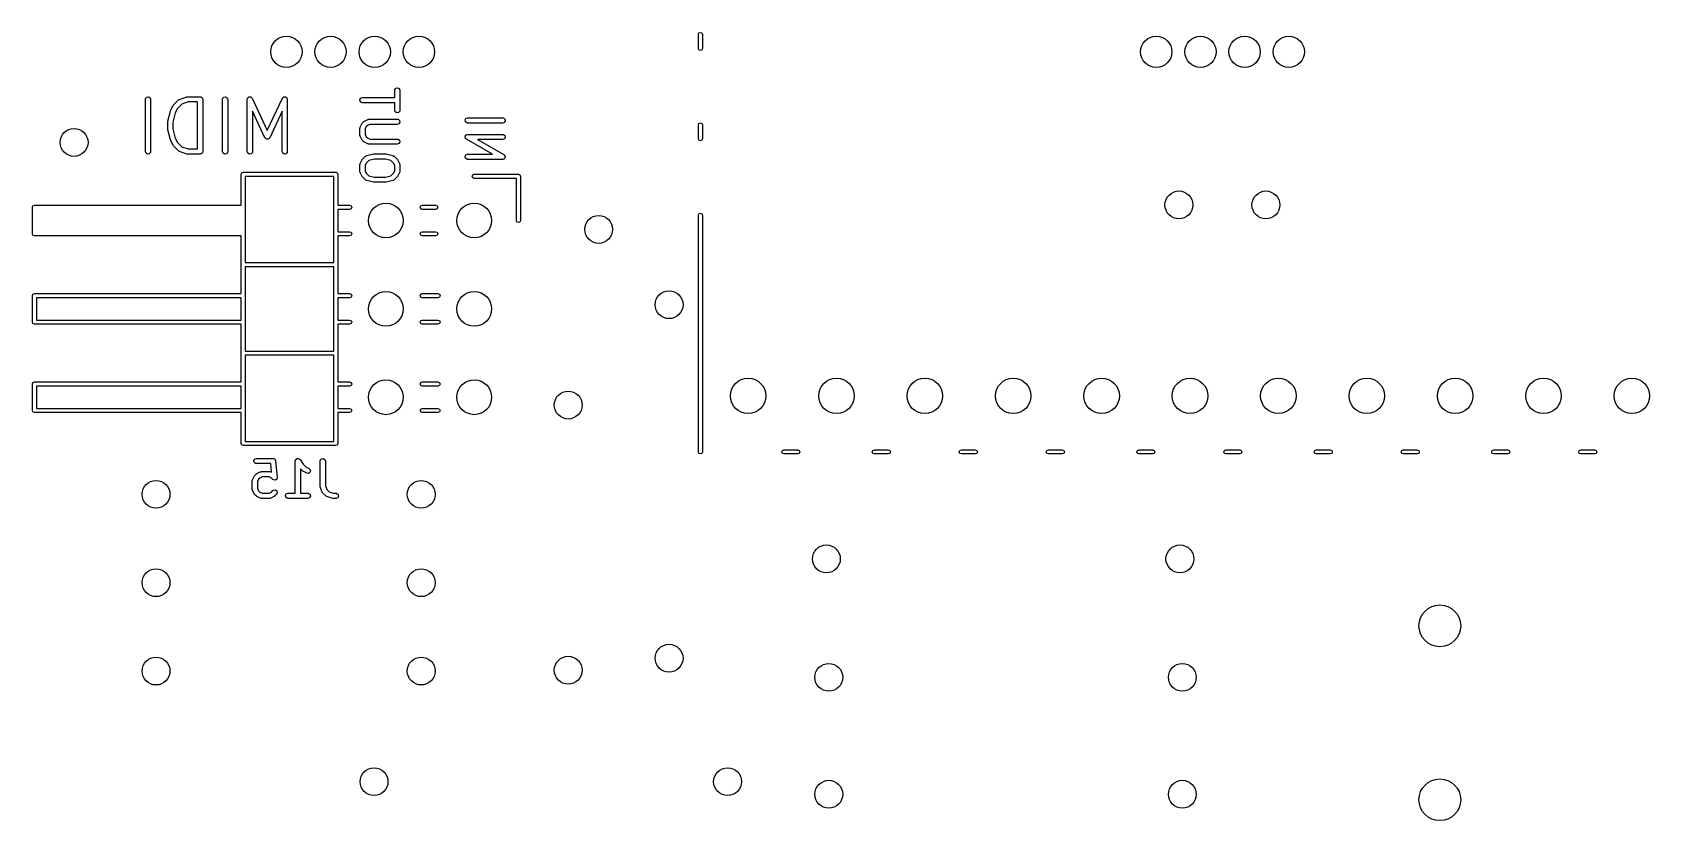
# Model space of a CAD drawing. Extents: x 0.83 to 7.45, y -4.93 to -0.82.
# Drawn here: x 2.295 to 4.125, y -2.76 to -1.868 of the extents above; entities that cross this region are included whole.
import ezdxf

# ---------------------------------------------------------------- set-up
doc = ezdxf.new("R2010")
doc.units = 0
doc.header["$MEASUREMENT"] = 0
doc.layers.add('BLACK', color=7, linetype='CONTINUOUS')

msp = doc.modelspace()

# ---------------------------------------------------------------- linework, layer by layer
at = {"layer": 'BLACK', "linetype": 'CONTINUOUS'}
for p, q in [((3.04882, -1.87008), (3.04951, -1.86841)), ((3.04882, -1.88583), (3.04882, -1.87008)), ((3.04951, -1.86841), (3.05118, -1.86772)), ((3.05118, -1.86772), (3.05285, -1.86841)), ((3.05285, -1.86841), (3.05354, -1.87008)), ((3.05354, -1.87008), (3.05354, -1.88583)), ((3.04951, -1.8875), (3.04882, -1.88583)), ((3.05118, -1.88819), (3.04951, -1.8875)), ((3.05285, -1.8875), (3.05118, -1.88819)), ((3.05354, -1.88583), (3.05285, -1.8875)), ((2.70524, -1.93326), (2.70541, -1.93225)), ((2.70524, -1.94156), (2.70524, -1.93326)), ((2.70541, -1.93225), (2.70671, -1.93071)), ((2.70671, -1.93071), (2.7087, -1.93036)), ((2.7087, -1.93036), (2.71045, -1.93137)), ((2.71045, -1.93137), (2.71114, -1.93326)), ((2.71114, -1.93326), (2.71114, -1.95576)), ((2.4232, -1.94356), (2.42338, -1.94255)), ((2.4232, -2.00262), (2.4232, -1.94356)), ((2.42338, -1.94255), (2.42468, -1.941)), ((2.42468, -1.941), (2.42667, -1.94065)), ((2.42667, -1.94065), (2.42841, -1.94166)), ((2.42841, -1.94166), (2.42911, -1.94356)), ((2.42911, -1.94356), (2.42911, -2.00262)), ((2.4486, -1.96815), (2.45141, -1.9569)), ((2.45141, -1.9569), (2.45162, -1.95644)), ((2.45162, -1.95644), (2.45163, -1.9563)), ((2.45163, -1.9563), (2.45445, -1.95068)), ((2.45445, -1.95068), (2.45497, -1.94997)), ((2.45497, -1.94997), (2.455, -1.94991)), ((2.455, -1.94991), (2.46062, -1.94428)), ((2.45951, -1.95375), (2.45706, -1.95865)), ((2.46431, -1.94895), (2.45951, -1.95375)), ((2.46062, -1.94428), (2.46146, -1.9437)), ((2.46146, -1.9437), (2.46164, -1.94368)), ((2.46164, -1.94368), (2.46178, -1.94357)), ((2.46178, -1.94357), (2.47021, -1.94076)), ((2.47163, -1.94651), (2.46431, -1.94895)), ((2.47021, -1.94076), (2.47109, -1.94063)), ((2.47109, -1.94063), (2.47115, -1.94061)), ((2.47115, -1.94061), (2.48521, -1.94061)), ((2.48226, -1.94651), (2.47163, -1.94651)), ((2.48226, -1.99966), (2.48226, -1.94651)), ((2.48521, -1.94061), (2.48559, -1.94067)), ((2.48559, -1.94067), (2.48572, -1.94065)), ((2.48572, -1.94065), (2.48583, -1.94072)), ((2.48583, -1.94072), (2.48622, -1.94079)), ((2.48622, -1.94079), (2.48681, -1.94128)), ((2.48681, -1.94128), (2.48747, -1.94166)), ((2.48747, -1.94166), (2.48756, -1.94191)), ((2.48756, -1.94191), (2.48777, -1.94208)), ((2.48777, -1.94208), (2.4879, -1.94284)), ((2.4879, -1.94284), (2.48816, -1.94356)), ((2.48816, -1.94356), (2.48816, -2.00262)), ((2.51038, -1.94356), (2.51055, -1.94255)), ((2.51038, -2.00262), (2.51038, -1.94356)), ((2.51055, -1.94255), (2.51185, -1.941)), ((2.51185, -1.941), (2.51384, -1.94065)), ((2.51384, -1.94065), (2.51559, -1.94166)), ((2.51559, -1.94166), (2.51628, -1.94356)), ((2.51628, -1.94356), (2.51628, -2.00262)), ((2.5385, -1.94356), (2.53868, -1.94255)), ((2.5385, -2.00262), (2.5385, -1.94356)), ((2.53868, -1.94255), (2.53893, -1.94225)), ((2.53893, -1.94225), (2.53903, -1.94187)), ((2.53903, -1.94187), (2.53956, -1.9415)), ((2.53956, -1.9415), (2.53997, -1.941)), ((2.53997, -1.941), (2.54036, -1.94093)), ((2.54036, -1.94093), (2.54069, -1.94071)), ((2.54069, -1.94071), (2.54133, -1.94076)), ((2.54133, -1.94076), (2.54196, -1.94065)), ((2.54196, -1.94065), (2.54231, -1.94085)), ((2.54231, -1.94085), (2.5427, -1.94088)), ((2.5427, -1.94088), (2.54315, -1.94134)), ((2.54315, -1.94134), (2.54371, -1.94166)), ((2.54371, -1.94166), (2.54385, -1.94203)), ((2.54385, -1.94203), (2.54413, -1.94231)), ((2.54413, -1.94231), (2.56114, -1.97876)), ((2.55846, -1.98699), (2.5444, -1.95687)), ((2.5444, -1.95687), (2.5444, -2.00262)), ((2.56114, -1.97876), (2.57815, -1.94231)), ((2.57787, -1.95687), (2.56381, -1.98699)), ((2.57787, -2.00262), (2.57787, -1.95687)), ((2.57815, -1.94231), (2.57873, -1.94147)), ((2.57873, -1.94147), (2.57909, -1.94131)), ((2.57909, -1.94131), (2.57934, -1.941)), ((2.57934, -1.941), (2.57998, -1.94089)), ((2.57998, -1.94089), (2.58056, -1.94062)), ((2.58056, -1.94062), (2.58095, -1.94072)), ((2.58095, -1.94072), (2.58133, -1.94065)), ((2.58133, -1.94065), (2.58189, -1.94097)), ((2.58189, -1.94097), (2.58252, -1.94114)), ((2.58252, -1.94114), (2.58274, -1.94146)), ((2.58274, -1.94146), (2.58308, -1.94166)), ((2.58308, -1.94166), (2.5833, -1.94227)), ((2.5833, -1.94227), (2.58367, -1.9428)), ((2.58367, -1.9428), (2.58364, -1.94319)), ((2.58364, -1.94319), (2.58377, -1.94356)), ((2.58377, -1.94356), (2.58377, -2.00262)), ((2.66591, -1.944), (2.66692, -1.94225)), ((2.66626, -1.94599), (2.66591, -1.944)), ((2.66781, -1.94729), (2.66626, -1.94599)), ((2.66692, -1.94225), (2.66882, -1.94156)), ((2.66882, -1.94746), (2.66781, -1.94729)), ((2.66882, -1.94156), (2.70524, -1.94156)), ((2.70524, -1.94746), (2.66882, -1.94746)), ((2.70524, -1.95576), (2.70524, -1.94746)), ((2.70593, -1.95766), (2.70524, -1.95576)), ((2.70768, -1.95867), (2.70593, -1.95766)), ((2.71096, -1.95677), (2.70966, -1.95832)), ((2.71114, -1.95576), (2.71096, -1.95677)), ((2.44851, -1.96887), (2.44861, -1.96829)), ((2.44851, -1.97731), (2.44851, -1.96887)), ((2.44861, -1.96829), (2.4486, -1.96815)), ((2.45706, -1.95865), (2.45442, -1.96923)), ((2.45442, -1.96923), (2.45442, -1.97694)), ((2.66587, -1.97638), (2.66604, -1.97537)), ((2.66604, -1.97537), (2.66616, -1.97524)), ((2.66616, -1.97524), (2.66618, -1.97506)), ((2.66618, -1.97506), (2.66805, -1.97131)), ((2.66805, -1.97131), (2.66858, -1.9706)), ((2.66858, -1.9706), (2.6686, -1.97055)), ((2.6686, -1.97055), (2.67048, -1.96867)), ((2.67048, -1.96867), (2.6712, -1.96816)), ((2.6712, -1.96816), (2.67125, -1.96812)), ((2.67125, -1.96812), (2.675, -1.96624)), ((2.67312, -1.97438), (2.67177, -1.97708)), ((2.67432, -1.97319), (2.67312, -1.97438)), ((2.67701, -1.97184), (2.67432, -1.97319)), ((2.675, -1.96624), (2.67598, -1.96595)), ((2.67598, -1.96595), (2.67615, -1.96599)), ((2.67615, -1.96599), (2.67632, -1.96593)), ((2.67632, -1.96593), (2.70819, -1.96593)), ((2.70819, -1.97184), (2.67701, -1.97184)), ((2.70966, -1.95832), (2.70768, -1.95867)), ((2.70819, -1.96593), (2.7092, -1.96611)), ((2.71009, -1.97115), (2.70819, -1.97184)), ((2.7092, -1.96611), (2.71075, -1.96741)), ((2.7111, -1.9694), (2.71009, -1.97115)), ((2.71075, -1.96741), (2.7111, -1.9694)), ((2.7849, -1.96686), (2.78591, -1.96511)), ((2.78525, -1.96885), (2.7849, -1.96686)), ((2.7868, -1.97015), (2.78525, -1.96885)), ((2.78591, -1.96511), (2.78781, -1.96442)), ((2.78781, -1.97033), (2.7868, -1.97015)), ((2.78781, -1.96442), (2.82718, -1.96442)), ((2.82718, -1.97033), (2.78781, -1.97033)), ((2.82718, -1.96442), (2.82819, -1.9646)), ((2.82908, -1.96964), (2.82718, -1.97033)), ((2.82819, -1.9646), (2.82974, -1.9659)), ((2.83009, -1.96789), (2.82908, -1.96964)), ((2.82974, -1.9659), (2.83009, -1.96789)), ((3.04882, -1.97244), (3.04951, -1.97077)), ((3.04882, -1.98819), (3.04882, -1.97244)), ((3.04951, -1.97077), (3.05118, -1.97008)), ((3.05118, -1.97008), (3.05285, -1.97077)), ((3.05285, -1.97077), (3.05354, -1.97244)), ((3.05354, -1.97244), (3.05354, -1.98819)), ((2.44856, -1.97743), (2.44851, -1.97731)), ((2.4486, -1.97802), (2.44856, -1.97743)), ((2.45141, -1.98927), (2.4486, -1.97802)), ((2.45149, -1.98939), (2.45141, -1.98927)), ((2.45163, -1.98988), (2.45149, -1.98939)), ((2.45445, -1.9955), (2.45163, -1.98988)), ((2.45442, -1.97694), (2.45706, -1.98752)), ((2.45706, -1.98752), (2.45951, -1.99243)), ((2.45951, -1.99243), (2.46431, -1.99722)), ((2.559, -1.98753), (2.55846, -1.98699)), ((2.55944, -1.98816), (2.559, -1.98753)), ((2.5597, -1.98823), (2.55944, -1.98816)), ((2.55989, -1.98842), (2.5597, -1.98823)), ((2.56065, -1.98849), (2.55989, -1.98842)), ((2.56139, -1.98868), (2.56065, -1.98849)), ((2.56163, -1.98857), (2.56139, -1.98868)), ((2.5619, -1.98859), (2.56163, -1.98857)), ((2.56253, -1.98815), (2.5619, -1.98859)), ((2.56322, -1.98783), (2.56253, -1.98815)), ((2.56345, -1.98751), (2.56322, -1.98783)), ((2.56356, -1.98744), (2.56345, -1.98751)), ((2.56359, -1.98731), (2.56356, -1.98744)), ((2.56381, -1.98699), (2.56359, -1.98731)), ((2.66587, -1.98388), (2.66587, -1.97638)), ((2.66593, -1.98405), (2.66587, -1.98388)), ((2.66588, -1.98422), (2.66593, -1.98405)), ((2.66618, -1.9852), (2.66588, -1.98422)), ((2.66805, -1.98895), (2.66618, -1.9852)), ((2.6681, -1.989), (2.66805, -1.98895)), ((2.6686, -1.98972), (2.6681, -1.989)), ((2.67048, -1.99159), (2.6686, -1.98972)), ((2.67054, -1.99162), (2.67048, -1.99159)), ((2.67125, -1.99215), (2.67054, -1.99162)), ((2.675, -1.99402), (2.67125, -1.99215)), ((2.67177, -1.97708), (2.67177, -1.98319)), ((2.67177, -1.98319), (2.67312, -1.98588)), ((2.67312, -1.98588), (2.67432, -1.98708)), ((2.67432, -1.98708), (2.67701, -1.98843)), ((2.67517, -1.99404), (2.675, -1.99402)), ((2.67531, -1.99416), (2.67517, -1.99404)), ((2.67632, -1.99433), (2.67531, -1.99416)), ((2.70819, -1.99433), (2.67632, -1.99433)), ((2.67701, -1.98843), (2.70819, -1.98843)), ((2.70819, -1.98843), (2.7092, -1.98861)), ((2.71009, -1.99364), (2.70819, -1.99433)), ((2.7092, -1.98861), (2.71075, -1.9899)), ((2.7111, -1.99189), (2.71009, -1.99364)), ((2.71075, -1.9899), (2.7111, -1.99189)), ((2.78486, -1.98613), (2.78495, -1.98588)), ((2.78512, -1.98685), (2.78486, -1.98613)), ((2.7849, -1.98561), (2.78528, -1.98495)), ((2.78495, -1.98588), (2.7849, -1.98561)), ((2.78525, -1.9876), (2.78512, -1.98685)), ((2.78546, -1.98777), (2.78525, -1.9876)), ((2.78528, -1.98495), (2.78554, -1.98423)), ((2.78556, -1.98803), (2.78546, -1.98777)), ((2.78554, -1.98423), (2.78578, -1.9841)), ((2.78635, -1.98869), (2.78556, -1.98803)), ((2.78578, -1.9841), (2.78591, -1.98386)), ((2.78591, -1.98386), (2.78663, -1.9836)), ((2.81606, -2.00567), (2.78635, -1.98869)), ((2.78663, -1.9836), (2.78729, -1.98322)), ((2.78729, -1.98322), (2.78756, -1.98326)), ((2.78756, -1.98326), (2.78781, -1.98317)), ((2.78781, -1.98317), (2.82718, -1.98317)), ((2.82718, -1.98907), (2.79893, -1.98907)), ((2.79893, -1.98907), (2.82865, -2.00605)), ((2.82718, -1.98317), (2.82819, -1.98335)), ((2.82908, -1.98838), (2.82718, -1.98907)), ((2.82819, -1.98335), (2.82974, -1.98465)), ((2.83009, -1.98663), (2.82908, -1.98838)), ((2.82974, -1.98465), (2.83009, -1.98663)), ((3.04951, -1.98986), (3.04882, -1.98819)), ((3.05118, -1.99055), (3.04951, -1.98986)), ((3.05285, -1.98986), (3.05118, -1.99055)), ((3.05354, -1.98819), (3.05285, -1.98986)), ((2.42389, -2.00451), (2.4232, -2.00262)), ((2.42564, -2.00552), (2.42389, -2.00451)), ((2.42763, -2.00517), (2.42564, -2.00552)), ((2.42893, -2.00363), (2.42763, -2.00517)), ((2.42911, -2.00262), (2.42893, -2.00363)), ((2.45449, -1.99554), (2.45445, -1.9955)), ((2.455, -1.99627), (2.45449, -1.99554)), ((2.46062, -2.00189), (2.455, -1.99627)), ((2.46078, -2.00197), (2.46062, -2.00189)), ((2.46088, -2.00212), (2.46078, -2.00197)), ((2.46178, -2.0026), (2.46088, -2.00212)), ((2.47021, -2.00542), (2.46178, -2.0026)), ((2.46431, -1.99722), (2.47163, -1.99966)), ((2.47028, -2.00541), (2.47021, -2.00542)), ((2.47115, -2.00557), (2.47028, -2.00541)), ((2.48521, -2.00557), (2.47115, -2.00557)), ((2.47163, -1.99966), (2.48226, -1.99966)), ((2.48593, -2.00531), (2.48521, -2.00557)), ((2.48668, -2.00517), (2.48593, -2.00531)), ((2.48686, -2.00497), (2.48668, -2.00517)), ((2.48711, -2.00488), (2.48686, -2.00497)), ((2.48749, -2.00421), (2.48711, -2.00488)), ((2.48798, -2.00363), (2.48749, -2.00421)), ((2.48805, -2.00324), (2.48798, -2.00363)), ((2.48812, -2.00313), (2.48805, -2.00324)), ((2.48816, -2.00262), (2.48809, -2.003)), ((2.48809, -2.003), (2.48812, -2.00313)), ((2.51107, -2.00451), (2.51038, -2.00262)), ((2.51282, -2.00552), (2.51107, -2.00451)), ((2.51481, -2.00517), (2.51282, -2.00552)), ((2.5161, -2.00363), (2.51481, -2.00517)), ((2.51628, -2.00262), (2.5161, -2.00363)), ((2.53919, -2.00451), (2.5385, -2.00262)), ((2.54094, -2.00552), (2.53919, -2.00451)), ((2.54293, -2.00517), (2.54094, -2.00552)), ((2.54423, -2.00363), (2.54293, -2.00517)), ((2.5444, -2.00262), (2.54423, -2.00363)), ((2.57856, -2.00451), (2.57787, -2.00262)), ((2.58031, -2.00552), (2.57856, -2.00451)), ((2.5823, -2.00517), (2.58031, -2.00552)), ((2.5836, -2.00363), (2.5823, -2.00517)), ((2.58377, -2.00262), (2.5836, -2.00363)), ((2.66618, -2.01631), (2.66805, -2.01256)), ((2.66805, -2.01256), (2.66858, -2.01185)), ((2.66858, -2.01185), (2.6686, -2.01179)), ((2.6686, -2.01179), (2.67235, -2.00804)), ((2.67235, -2.00804), (2.67319, -2.00745)), ((2.67595, -2.0128), (2.67312, -2.01563)), ((2.67319, -2.00745), (2.67348, -2.00743)), ((2.67348, -2.00743), (2.67373, -2.00726)), ((2.67373, -2.00726), (2.68123, -2.00539)), ((2.68231, -2.01121), (2.67595, -2.0128)), ((2.68123, -2.00539), (2.68181, -2.00535)), ((2.68181, -2.00535), (2.68194, -2.0053)), ((2.68194, -2.0053), (2.69506, -2.0053)), ((2.6947, -2.01121), (2.68231, -2.01121)), ((2.70105, -2.0128), (2.6947, -2.01121)), ((2.69506, -2.0053), (2.69565, -2.0054)), ((2.69565, -2.0054), (2.69578, -2.00539)), ((2.69578, -2.00539), (2.70328, -2.00726)), ((2.70389, -2.01563), (2.70105, -2.0128)), ((2.70328, -2.00726), (2.70422, -2.00768)), ((2.70422, -2.00768), (2.70439, -2.00792)), ((2.70439, -2.00792), (2.70465, -2.00804)), ((2.70465, -2.00804), (2.7084, -2.01179)), ((2.7084, -2.01179), (2.70891, -2.01251)), ((2.70891, -2.01251), (2.70895, -2.01256)), ((2.70895, -2.01256), (2.71083, -2.01631)), ((2.7849, -2.00811), (2.78591, -2.00636)), ((2.78525, -2.01009), (2.7849, -2.00811)), ((2.7868, -2.01139), (2.78525, -2.01009)), ((2.78591, -2.00636), (2.78781, -2.00567)), ((2.78781, -2.01157), (2.7868, -2.01139)), ((2.78781, -2.00567), (2.81606, -2.00567)), ((2.82718, -2.01157), (2.78781, -2.01157)), ((2.82744, -2.01148), (2.82718, -2.01157)), ((2.82771, -2.01152), (2.82744, -2.01148)), ((2.82836, -2.01114), (2.82771, -2.01152)), ((2.82908, -2.01088), (2.82836, -2.01114)), ((2.82865, -2.00605), (2.82944, -2.00671)), ((2.82922, -2.01064), (2.82908, -2.01088)), ((2.82945, -2.01051), (2.82922, -2.01064)), ((2.82944, -2.00671), (2.82953, -2.00697)), ((2.82971, -2.00979), (2.82945, -2.01051)), ((2.82953, -2.00697), (2.82974, -2.00714)), ((2.83009, -2.00913), (2.82971, -2.00979)), ((2.82974, -2.00714), (2.82987, -2.00789)), ((2.82987, -2.00789), (2.83013, -2.00861)), ((2.83013, -2.00861), (2.83004, -2.00886)), ((2.83004, -2.00886), (2.83009, -2.00913)), ((2.5315, -2.02835), (2.53219, -2.02668)), ((2.5315, -2.06339), (2.5315, -2.02835)), ((2.53219, -2.02668), (2.53386, -2.02598)), ((2.53386, -2.02598), (2.63858, -2.02598)), ((2.53622, -2.03071), (2.53622, -2.12835)), ((2.63622, -2.03071), (2.53622, -2.03071)), ((2.63622, -2.12835), (2.63622, -2.03071)), ((2.63858, -2.02598), (2.64025, -2.02668)), ((2.64025, -2.02668), (2.64094, -2.02835)), ((2.64094, -2.02835), (2.64094, -2.06339)), ((2.66587, -2.01763), (2.66604, -2.01662)), ((2.66587, -2.02513), (2.66587, -2.01763)), ((2.66593, -2.02529), (2.66587, -2.02513)), ((2.66588, -2.02546), (2.66593, -2.02529)), ((2.66618, -2.02645), (2.66588, -2.02546)), ((2.66604, -2.01662), (2.66616, -2.01648)), ((2.66616, -2.01648), (2.66618, -2.01631)), ((2.66805, -2.0302), (2.66618, -2.02645)), ((2.6681, -2.03024), (2.66805, -2.0302)), ((2.6686, -2.03096), (2.6681, -2.03024)), ((2.67235, -2.03471), (2.6686, -2.03096)), ((2.67312, -2.01563), (2.67177, -2.01833)), ((2.67177, -2.01833), (2.67177, -2.02443)), ((2.67177, -2.02443), (2.67312, -2.02713)), ((2.67312, -2.02713), (2.67595, -2.02996)), ((2.67595, -2.02996), (2.68231, -2.03155)), ((2.6947, -2.03155), (2.70105, -2.02996)), ((2.70105, -2.02996), (2.70389, -2.02713)), ((2.70524, -2.01833), (2.70389, -2.01563)), ((2.70389, -2.02713), (2.70524, -2.02443)), ((2.7084, -2.03096), (2.70465, -2.03471)), ((2.70524, -2.02443), (2.70524, -2.01833)), ((2.70843, -2.03091), (2.7084, -2.03096)), ((2.70895, -2.0302), (2.70843, -2.03091)), ((2.71083, -2.02645), (2.70895, -2.0302)), ((2.71083, -2.01631), (2.71112, -2.01729)), ((2.71085, -2.02627), (2.71083, -2.02645)), ((2.71096, -2.02614), (2.71085, -2.02627)), ((2.71114, -2.02513), (2.71096, -2.02614)), ((2.71112, -2.01729), (2.71108, -2.01746)), ((2.71108, -2.01746), (2.71114, -2.01763)), ((2.71114, -2.01763), (2.71114, -2.02513)), ((2.79291, -2.03071), (2.79361, -2.02904)), ((2.79361, -2.03238), (2.79291, -2.03071)), ((2.79361, -2.02904), (2.79528, -2.02835)), ((2.79528, -2.02835), (2.84528, -2.02835)), ((2.84528, -2.02835), (2.84695, -2.02904)), ((2.84695, -2.02904), (2.84764, -2.03071)), ((2.84764, -2.03071), (2.84764, -2.08071)), ((2.67262, -2.03484), (2.67235, -2.03471)), ((2.67279, -2.03507), (2.67262, -2.03484)), ((2.67373, -2.03549), (2.67279, -2.03507)), ((2.68123, -2.03737), (2.67373, -2.03549)), ((2.68136, -2.03735), (2.68123, -2.03737)), ((2.68194, -2.03745), (2.68136, -2.03735)), ((2.69506, -2.03745), (2.68194, -2.03745)), ((2.68231, -2.03155), (2.6947, -2.03155)), ((2.69519, -2.03741), (2.69506, -2.03745)), ((2.69578, -2.03737), (2.69519, -2.03741)), ((2.70328, -2.03549), (2.69578, -2.03737)), ((2.70352, -2.03533), (2.70328, -2.03549)), ((2.70381, -2.0353), (2.70352, -2.03533)), ((2.70465, -2.03471), (2.70381, -2.0353)), ((2.79528, -2.03307), (2.79361, -2.03238)), ((2.84291, -2.03307), (2.79528, -2.03307)), ((2.84291, -2.08071), (2.84291, -2.03307)), ((2.29528, -2.06575), (2.29597, -2.06408)), ((2.29528, -2.09567), (2.29528, -2.06575)), ((2.29597, -2.06408), (2.29764, -2.06339)), ((2.29764, -2.06339), (2.5315, -2.06339)), ((2.64094, -2.06339), (2.65422, -2.06339)), ((2.65422, -2.06339), (2.65589, -2.06408)), ((2.65589, -2.06742), (2.65422, -2.06811)), ((2.65589, -2.06408), (2.65658, -2.06575)), ((2.65658, -2.06575), (2.65589, -2.06742)), ((2.73397, -2.06575), (2.73467, -2.06408)), ((2.73467, -2.06742), (2.73397, -2.06575)), ((2.73467, -2.06408), (2.73634, -2.06339)), ((2.73634, -2.06811), (2.73467, -2.06742)), ((2.73634, -2.06339), (2.75157, -2.06339)), ((2.75157, -2.06339), (2.75325, -2.06408)), ((2.75325, -2.06742), (2.75157, -2.06811)), ((2.75325, -2.06408), (2.75394, -2.06575)), ((2.75394, -2.06575), (2.75325, -2.06742)), ((2.65422, -2.06811), (2.64094, -2.06811)), ((2.64094, -2.06811), (2.64094, -2.09331)), ((2.75157, -2.06811), (2.73634, -2.06811)), ((2.84361, -2.08238), (2.84291, -2.08071)), ((2.84528, -2.08307), (2.84361, -2.08238)), ((2.84695, -2.08238), (2.84528, -2.08307)), ((2.84764, -2.08071), (2.84695, -2.08238)), ((3.04882, -2.0748), (3.04951, -2.07313)), ((3.04882, -2.34252), (3.04882, -2.0748)), ((3.04951, -2.07313), (3.05118, -2.07244)), ((3.05118, -2.07244), (3.05285, -2.07313)), ((3.05285, -2.07313), (3.05354, -2.0748)), ((3.05354, -2.0748), (3.05354, -2.34252)), ((2.29597, -2.09734), (2.29528, -2.09567)), ((2.29764, -2.09803), (2.29597, -2.09734)), ((2.5315, -2.09803), (2.29764, -2.09803)), ((2.5315, -2.16339), (2.5315, -2.09803)), ((2.64094, -2.09331), (2.65422, -2.09331)), ((2.65422, -2.09803), (2.64094, -2.09803)), ((2.64094, -2.09803), (2.64094, -2.16339)), ((2.65422, -2.09331), (2.65589, -2.094)), ((2.65589, -2.09734), (2.65422, -2.09803)), ((2.65589, -2.094), (2.65658, -2.09567)), ((2.65658, -2.09567), (2.65589, -2.09734)), ((2.73397, -2.09567), (2.73467, -2.094)), ((2.73467, -2.09734), (2.73397, -2.09567)), ((2.73467, -2.094), (2.73634, -2.09331)), ((2.73634, -2.09803), (2.73467, -2.09734)), ((2.73634, -2.09331), (2.75157, -2.09331)), ((2.75157, -2.09803), (2.73634, -2.09803)), ((2.75157, -2.09331), (2.75325, -2.094)), ((2.75325, -2.09734), (2.75157, -2.09803)), ((2.75325, -2.094), (2.75394, -2.09567)), ((2.75394, -2.09567), (2.75325, -2.09734)), ((2.53622, -2.12835), (2.63622, -2.12835)), ((2.53622, -2.13307), (2.53622, -2.22835)), ((2.63622, -2.13307), (2.53622, -2.13307)), ((2.63622, -2.22835), (2.63622, -2.13307)), ((2.29528, -2.16575), (2.29597, -2.16408)), ((2.29528, -2.19567), (2.29528, -2.16575)), ((2.29597, -2.16408), (2.29764, -2.16339)), ((2.29764, -2.16339), (2.5315, -2.16339)), ((2.3, -2.16811), (2.3, -2.19331)), ((2.5315, -2.16811), (2.3, -2.16811)), ((2.5315, -2.19331), (2.5315, -2.16811)), ((2.64094, -2.16339), (2.65422, -2.16339)), ((2.65422, -2.16811), (2.64094, -2.16811)), ((2.64094, -2.16811), (2.64094, -2.19331)), ((2.65422, -2.16339), (2.65589, -2.16408)), ((2.65589, -2.16742), (2.65422, -2.16811)), ((2.65589, -2.16408), (2.65658, -2.16575)), ((2.65658, -2.16575), (2.65589, -2.16742)), ((2.73397, -2.16575), (2.73467, -2.16408)), ((2.73467, -2.16742), (2.73397, -2.16575)), ((2.73467, -2.16408), (2.73634, -2.16339)), ((2.73634, -2.16811), (2.73467, -2.16742)), ((2.73634, -2.16339), (2.75422, -2.16339)), ((2.75422, -2.16811), (2.73634, -2.16811)), ((2.75422, -2.16339), (2.75589, -2.16408)), ((2.75589, -2.16742), (2.75422, -2.16811)), ((2.75589, -2.16408), (2.75658, -2.16575)), ((2.75658, -2.16575), (2.75589, -2.16742)), ((2.29597, -2.19734), (2.29528, -2.19567)), ((2.3, -2.19331), (2.5315, -2.19331)), ((2.64094, -2.19331), (2.65422, -2.19331)), ((2.65422, -2.19331), (2.65589, -2.194)), ((2.65589, -2.194), (2.65658, -2.19567)), ((2.65658, -2.19567), (2.65589, -2.19734)), ((2.73397, -2.19567), (2.73467, -2.194)), ((2.73467, -2.19734), (2.73397, -2.19567)), ((2.73467, -2.194), (2.73634, -2.19331)), ((2.73634, -2.19331), (2.75422, -2.19331)), ((2.75422, -2.19331), (2.75589, -2.194)), ((2.75589, -2.194), (2.75658, -2.19567)), ((2.75658, -2.19567), (2.75589, -2.19734)), ((2.29764, -2.19803), (2.29597, -2.19734)), ((2.5315, -2.19803), (2.29764, -2.19803)), ((2.5315, -2.26339), (2.5315, -2.19803)), ((2.65422, -2.19803), (2.64094, -2.19803)), ((2.64094, -2.19803), (2.64094, -2.26339)), ((2.65589, -2.19734), (2.65422, -2.19803)), ((2.73634, -2.19803), (2.73467, -2.19734)), ((2.75422, -2.19803), (2.73634, -2.19803)), ((2.75589, -2.19734), (2.75422, -2.19803)), ((2.53622, -2.22835), (2.63622, -2.22835)), ((2.53622, -2.23307), (2.53622, -2.33071)), ((2.63622, -2.23307), (2.53622, -2.23307)), ((2.63622, -2.33071), (2.63622, -2.23307)), ((2.29528, -2.26575), (2.29597, -2.26408)), ((2.29528, -2.29567), (2.29528, -2.26575)), ((2.29597, -2.26408), (2.29764, -2.26339)), ((2.29764, -2.26339), (2.5315, -2.26339)), ((2.3, -2.26811), (2.3, -2.29331)), ((2.5315, -2.26811), (2.3, -2.26811)), ((2.5315, -2.29331), (2.5315, -2.26811)), ((2.64094, -2.26339), (2.65422, -2.26339)), ((2.65422, -2.26811), (2.64094, -2.26811)), ((2.64094, -2.26811), (2.64094, -2.29331)), ((2.65422, -2.26339), (2.65589, -2.26408)), ((2.65589, -2.26742), (2.65422, -2.26811)), ((2.65589, -2.26408), (2.65658, -2.26575)), ((2.65658, -2.26575), (2.65589, -2.26742)), ((2.73397, -2.26575), (2.73467, -2.26408)), ((2.73467, -2.26742), (2.73397, -2.26575)), ((2.73467, -2.26408), (2.73634, -2.26339)), ((2.73634, -2.26811), (2.73467, -2.26742)), ((2.73634, -2.26339), (2.75422, -2.26339)), ((2.75422, -2.26811), (2.73634, -2.26811)), ((2.75422, -2.26339), (2.75589, -2.26408)), ((2.75589, -2.26742), (2.75422, -2.26811)), ((2.75589, -2.26408), (2.75658, -2.26575)), ((2.75658, -2.26575), (2.75589, -2.26742)), ((2.29597, -2.29734), (2.29528, -2.29567)), ((2.29764, -2.29803), (2.29597, -2.29734)), ((2.5315, -2.29803), (2.29764, -2.29803)), ((2.3, -2.29331), (2.5315, -2.29331)), ((2.5315, -2.33307), (2.5315, -2.29803)), ((2.64094, -2.29331), (2.65422, -2.29331)), ((2.65422, -2.29803), (2.64094, -2.29803)), ((2.64094, -2.29803), (2.64094, -2.33307)), ((2.65422, -2.29331), (2.65589, -2.294)), ((2.65589, -2.29734), (2.65422, -2.29803)), ((2.65589, -2.294), (2.65658, -2.29567)), ((2.65658, -2.29567), (2.65589, -2.29734)), ((2.73397, -2.29567), (2.73467, -2.294)), ((2.73467, -2.29734), (2.73397, -2.29567)), ((2.73467, -2.294), (2.73634, -2.29331)), ((2.73634, -2.29803), (2.73467, -2.29734)), ((2.73634, -2.29331), (2.75422, -2.29331)), ((2.75422, -2.29803), (2.73634, -2.29803)), ((2.75422, -2.29331), (2.75589, -2.294)), ((2.75589, -2.29734), (2.75422, -2.29803)), ((2.75589, -2.294), (2.75658, -2.29567)), ((2.75658, -2.29567), (2.75589, -2.29734)), ((2.53219, -2.33474), (2.5315, -2.33307)), ((2.53386, -2.33543), (2.53219, -2.33474)), ((2.63858, -2.33543), (2.53386, -2.33543)), ((2.53622, -2.33071), (2.63622, -2.33071)), ((2.64025, -2.33474), (2.63858, -2.33543)), ((2.64094, -2.33307), (2.64025, -2.33474)), ((3.14331, -2.34252), (3.144, -2.34085)), ((3.144, -2.34085), (3.14567, -2.34016)), ((3.14567, -2.34016), (3.16142, -2.34016)), ((3.16142, -2.34016), (3.16309, -2.34085)), ((3.16309, -2.34085), (3.16378, -2.34252)), ((3.24567, -2.34252), (3.24636, -2.34085)), ((3.24636, -2.34085), (3.24803, -2.34016)), ((3.24803, -2.34016), (3.26378, -2.34016)), ((3.26378, -2.34016), (3.26545, -2.34085)), ((3.26545, -2.34085), (3.26614, -2.34252)), ((3.34409, -2.34252), (3.34479, -2.34085)), ((3.34479, -2.34085), (3.34646, -2.34016)), ((3.34646, -2.34016), (3.3622, -2.34016)), ((3.3622, -2.34016), (3.36388, -2.34085)), ((3.36388, -2.34085), (3.36457, -2.34252)), ((3.44252, -2.34252), (3.44321, -2.34085)), ((3.44321, -2.34085), (3.44488, -2.34016)), ((3.44488, -2.34016), (3.46063, -2.34016)), ((3.46063, -2.34016), (3.4623, -2.34085)), ((3.4623, -2.34085), (3.46299, -2.34252)), ((3.54488, -2.34252), (3.54557, -2.34085)), ((3.54557, -2.34085), (3.54724, -2.34016)), ((3.54724, -2.34016), (3.56299, -2.34016)), ((3.56299, -2.34016), (3.56466, -2.34085)), ((3.56466, -2.34085), (3.56535, -2.34252)), ((3.64331, -2.34252), (3.644, -2.34085)), ((3.644, -2.34085), (3.64567, -2.34016)), ((3.64567, -2.34016), (3.66142, -2.34016)), ((3.66142, -2.34016), (3.66309, -2.34085)), ((3.66309, -2.34085), (3.66378, -2.34252)), ((3.74567, -2.34252), (3.74636, -2.34085)), ((3.74636, -2.34085), (3.74803, -2.34016)), ((3.74803, -2.34016), (3.76378, -2.34016)), ((3.76378, -2.34016), (3.76545, -2.34085)), ((3.76545, -2.34085), (3.76614, -2.34252)), ((3.84409, -2.34252), (3.84479, -2.34085)), ((3.84479, -2.34085), (3.84646, -2.34016)), ((3.84646, -2.34016), (3.8622, -2.34016)), ((3.8622, -2.34016), (3.86388, -2.34085)), ((3.86388, -2.34085), (3.86457, -2.34252)), ((3.94646, -2.34252), (3.94715, -2.34085)), ((3.94715, -2.34085), (3.94882, -2.34016)), ((3.94882, -2.34016), (3.96457, -2.34016)), ((3.96457, -2.34016), (3.96624, -2.34085)), ((3.96624, -2.34085), (3.96693, -2.34252)), ((4.04488, -2.34252), (4.04557, -2.34085)), ((4.04557, -2.34085), (4.04724, -2.34016)), ((4.04724, -2.34016), (4.06299, -2.34016)), ((4.06299, -2.34016), (4.06466, -2.34085)), ((4.06466, -2.34085), (4.06535, -2.34252)), ((2.54597, -2.35233), (2.54698, -2.35058)), ((2.54632, -2.35432), (2.54597, -2.35233)), ((2.54787, -2.35562), (2.54632, -2.35432)), ((2.54698, -2.35058), (2.54888, -2.34989)), ((2.54888, -2.3558), (2.54787, -2.35562)), ((2.54888, -2.34989), (2.56763, -2.34989)), ((2.56496, -2.3558), (2.54888, -2.3558)), ((2.56593, -2.36557), (2.56496, -2.3558)), ((2.56763, -2.34989), (2.56778, -2.34992)), ((2.56778, -2.34992), (2.56785, -2.3499)), ((2.56785, -2.3499), (2.56796, -2.34995)), ((2.56796, -2.34995), (2.56864, -2.35007)), ((2.56864, -2.35007), (2.56912, -2.35047)), ((2.56912, -2.35047), (2.56969, -2.35073)), ((2.56969, -2.35073), (2.56987, -2.3511)), ((2.56987, -2.3511), (2.57019, -2.35137)), ((2.57019, -2.35137), (2.57029, -2.35198)), ((2.57029, -2.35198), (2.57057, -2.35255)), ((2.57057, -2.35255), (2.57244, -2.3713)), ((2.5928, -2.35284), (2.59297, -2.35183)), ((2.5928, -2.38926), (2.5928, -2.35284)), ((2.59297, -2.35183), (2.59308, -2.3517)), ((2.59308, -2.3517), (2.5931, -2.35153)), ((2.5931, -2.35153), (2.59372, -2.35094)), ((2.59372, -2.35094), (2.59427, -2.35029)), ((2.59427, -2.35029), (2.59444, -2.35026)), ((2.59444, -2.35026), (2.59456, -2.35014)), ((2.59456, -2.35014), (2.59542, -2.35008)), ((2.59542, -2.35008), (2.59626, -2.34994)), ((2.59626, -2.34994), (2.59641, -2.35002)), ((2.59641, -2.35002), (2.59658, -2.35001)), ((2.59658, -2.35001), (2.59727, -2.35052)), ((2.59727, -2.35052), (2.59801, -2.35095)), ((2.59801, -2.35095), (2.59807, -2.3511)), ((2.59807, -2.3511), (2.59821, -2.35121)), ((2.59821, -2.35121), (2.60179, -2.35659)), ((2.60179, -2.35659), (2.605, -2.35979)), ((2.605, -2.35979), (2.60832, -2.36145)), ((2.62092, -2.35284), (2.6211, -2.35183)), ((2.62092, -2.38096), (2.62092, -2.35284)), ((2.6211, -2.35183), (2.62239, -2.35029)), ((2.62239, -2.35029), (2.62438, -2.34994)), ((2.62438, -2.34994), (2.62613, -2.35095)), ((2.62613, -2.35095), (2.62682, -2.35284)), ((2.62682, -2.35284), (2.62682, -2.38049)), ((3.04951, -2.34419), (3.04882, -2.34252)), ((3.05118, -2.34488), (3.04951, -2.34419)), ((3.05285, -2.34419), (3.05118, -2.34488)), ((3.05354, -2.34252), (3.05285, -2.34419)), ((3.144, -2.34419), (3.14331, -2.34252)), ((3.14567, -2.34488), (3.144, -2.34419)), ((3.16142, -2.34488), (3.14567, -2.34488)), ((3.16309, -2.34419), (3.16142, -2.34488)), ((3.16378, -2.34252), (3.16309, -2.34419)), ((3.24636, -2.34419), (3.24567, -2.34252)), ((3.24803, -2.34488), (3.24636, -2.34419)), ((3.26378, -2.34488), (3.24803, -2.34488)), ((3.26545, -2.34419), (3.26378, -2.34488)), ((3.26614, -2.34252), (3.26545, -2.34419)), ((3.34479, -2.34419), (3.34409, -2.34252)), ((3.34646, -2.34488), (3.34479, -2.34419)), ((3.3622, -2.34488), (3.34646, -2.34488)), ((3.36388, -2.34419), (3.3622, -2.34488)), ((3.36457, -2.34252), (3.36388, -2.34419)), ((3.44321, -2.34419), (3.44252, -2.34252)), ((3.44488, -2.34488), (3.44321, -2.34419)), ((3.46063, -2.34488), (3.44488, -2.34488)), ((3.4623, -2.34419), (3.46063, -2.34488)), ((3.46299, -2.34252), (3.4623, -2.34419)), ((3.54557, -2.34419), (3.54488, -2.34252)), ((3.54724, -2.34488), (3.54557, -2.34419)), ((3.56299, -2.34488), (3.54724, -2.34488)), ((3.56466, -2.34419), (3.56299, -2.34488)), ((3.56535, -2.34252), (3.56466, -2.34419)), ((3.644, -2.34419), (3.64331, -2.34252)), ((3.64567, -2.34488), (3.644, -2.34419)), ((3.66142, -2.34488), (3.64567, -2.34488)), ((3.66309, -2.34419), (3.66142, -2.34488)), ((3.66378, -2.34252), (3.66309, -2.34419)), ((3.74636, -2.34419), (3.74567, -2.34252)), ((3.74803, -2.34488), (3.74636, -2.34419)), ((3.76378, -2.34488), (3.74803, -2.34488)), ((3.76545, -2.34419), (3.76378, -2.34488)), ((3.76614, -2.34252), (3.76545, -2.34419)), ((3.84479, -2.34419), (3.84409, -2.34252)), ((3.84646, -2.34488), (3.84479, -2.34419)), ((3.8622, -2.34488), (3.84646, -2.34488)), ((3.86388, -2.34419), (3.8622, -2.34488)), ((3.86457, -2.34252), (3.86388, -2.34419)), ((3.94715, -2.34419), (3.94646, -2.34252)), ((3.94882, -2.34488), (3.94715, -2.34419)), ((3.96457, -2.34488), (3.94882, -2.34488)), ((3.96624, -2.34419), (3.96457, -2.34488)), ((3.96693, -2.34252), (3.96624, -2.34419)), ((4.04557, -2.34419), (4.04488, -2.34252)), ((4.04724, -2.34488), (4.04557, -2.34419)), ((4.06299, -2.34488), (4.04724, -2.34488)), ((4.06466, -2.34419), (4.06299, -2.34488)), ((4.06535, -2.34252), (4.06466, -2.34419)), ((2.54405, -2.37534), (2.54423, -2.37433)), ((2.54405, -2.38471), (2.54405, -2.37534)), ((2.54423, -2.37433), (2.54434, -2.3742)), ((2.54434, -2.3742), (2.54436, -2.37402)), ((2.54436, -2.37402), (2.54624, -2.37027)), ((2.54624, -2.37027), (2.54677, -2.36956)), ((2.54677, -2.36956), (2.54679, -2.3695)), ((2.54679, -2.3695), (2.54867, -2.36763)), ((2.54867, -2.36763), (2.54939, -2.36712)), ((2.54939, -2.36712), (2.54943, -2.36708)), ((2.54943, -2.36708), (2.55318, -2.3652)), ((2.55131, -2.37334), (2.54996, -2.37604)), ((2.54996, -2.37604), (2.54996, -2.38402)), ((2.5525, -2.37214), (2.55131, -2.37334)), ((2.5552, -2.37079), (2.5525, -2.37214)), ((2.55318, -2.3652), (2.55417, -2.36491)), ((2.55417, -2.36491), (2.55434, -2.36495)), ((2.55434, -2.36495), (2.5545, -2.36489)), ((2.5545, -2.36489), (2.56388, -2.36489)), ((2.56318, -2.37079), (2.5552, -2.37079)), ((2.56588, -2.37214), (2.56318, -2.37079)), ((2.56388, -2.36489), (2.56489, -2.36507)), ((2.56489, -2.36507), (2.56502, -2.36518)), ((2.56502, -2.36518), (2.5652, -2.3652)), ((2.5652, -2.3652), (2.56593, -2.36557)), ((2.56741, -2.37368), (2.56588, -2.37214)), ((2.56743, -2.37369), (2.56741, -2.37368)), ((2.56744, -2.3737), (2.56743, -2.37369)), ((2.56835, -2.37411), (2.56744, -2.3737)), ((2.56925, -2.37453), (2.56835, -2.37411)), ((2.56926, -2.37453), (2.56925, -2.37453)), ((2.56928, -2.37454), (2.56926, -2.37453)), ((2.57024, -2.37427), (2.56928, -2.37454)), ((2.5712, -2.37401), (2.57024, -2.37427)), ((2.57121, -2.37399), (2.5712, -2.37401)), ((2.57123, -2.37399), (2.57121, -2.37399)), ((2.57179, -2.37317), (2.57123, -2.37399)), ((2.57235, -2.37236), (2.57179, -2.37317)), ((2.57236, -2.37232), (2.57235, -2.37234)), ((2.57235, -2.37234), (2.57235, -2.37236)), ((2.57244, -2.3713), (2.57236, -2.37232)), ((2.60116, -2.3643), (2.5987, -2.36185)), ((2.5987, -2.36185), (2.5987, -2.38926)), ((2.60122, -2.36433), (2.60116, -2.3643)), ((2.60193, -2.36486), (2.60122, -2.36433)), ((2.60568, -2.36673), (2.60193, -2.36486)), ((2.60768, -2.36696), (2.60568, -2.36673)), ((2.60937, -2.36585), (2.60768, -2.36696)), ((2.60832, -2.36145), (2.60914, -2.36206)), ((2.60914, -2.36206), (2.60995, -2.36391)), ((2.60995, -2.36391), (2.60937, -2.36585)), ((2.54411, -2.38488), (2.54405, -2.38471)), ((2.54407, -2.38505), (2.54411, -2.38488)), ((2.54436, -2.38603), (2.54407, -2.38505)), ((2.54624, -2.38978), (2.54436, -2.38603)), ((2.54629, -2.38983), (2.54624, -2.38978)), ((2.54679, -2.39055), (2.54629, -2.38983)), ((2.54867, -2.39243), (2.54679, -2.39055)), ((2.54873, -2.39245), (2.54867, -2.39243)), ((2.54943, -2.39298), (2.54873, -2.39245)), ((2.55318, -2.39485), (2.54943, -2.39298)), ((2.54996, -2.38402), (2.55131, -2.38671)), ((2.55131, -2.38671), (2.5525, -2.38791)), ((2.5525, -2.38791), (2.5552, -2.38926)), ((2.55336, -2.39487), (2.55318, -2.39485)), ((2.55349, -2.39499), (2.55336, -2.39487)), ((2.5545, -2.39517), (2.55349, -2.39499)), ((2.56388, -2.39517), (2.5545, -2.39517)), ((2.5552, -2.38926), (2.56318, -2.38926)), ((2.56318, -2.38926), (2.56588, -2.38791)), ((2.56404, -2.39511), (2.56388, -2.39517)), ((2.56422, -2.39515), (2.56404, -2.39511)), ((2.5652, -2.39485), (2.56422, -2.39515)), ((2.56895, -2.39298), (2.5652, -2.39485)), ((2.56588, -2.38791), (2.56741, -2.38638)), ((2.56741, -2.38638), (2.56825, -2.38579)), ((2.56825, -2.38579), (2.57027, -2.38561)), ((2.56899, -2.39293), (2.56895, -2.39298)), ((2.56972, -2.39243), (2.56899, -2.39293)), ((2.57159, -2.39055), (2.56972, -2.39243)), ((2.57027, -2.38561), (2.57192, -2.38677)), ((2.57244, -2.38872), (2.57159, -2.39055)), ((2.57192, -2.38677), (2.57244, -2.38872)), ((2.58159, -2.3917), (2.5826, -2.38995)), ((2.58194, -2.39369), (2.58159, -2.3917)), ((2.58349, -2.39499), (2.58194, -2.39369)), ((2.5826, -2.38995), (2.5845, -2.38926)), ((2.5845, -2.39517), (2.58349, -2.39499)), ((2.5845, -2.38926), (2.5928, -2.38926)), ((2.607, -2.39517), (2.5845, -2.39517)), ((2.5987, -2.38926), (2.607, -2.38926)), ((2.607, -2.38926), (2.60801, -2.38944)), ((2.6089, -2.39448), (2.607, -2.39517)), ((2.60801, -2.38944), (2.60956, -2.39074)), ((2.60991, -2.39273), (2.6089, -2.39448)), ((2.60956, -2.39074), (2.60991, -2.39273)), ((2.62094, -2.38103), (2.62092, -2.38096)), ((2.62107, -2.3819), (2.62094, -2.38103)), ((2.62294, -2.38752), (2.62107, -2.3819)), ((2.62305, -2.38766), (2.62294, -2.38752)), ((2.62307, -2.38784), (2.62305, -2.38766)), ((2.62366, -2.38868), (2.62307, -2.38784)), ((2.62741, -2.39243), (2.62366, -2.38868)), ((2.62682, -2.38049), (2.62833, -2.38499)), ((2.62757, -2.3925), (2.62741, -2.39243)), ((2.62766, -2.39265), (2.62757, -2.3925)), ((2.62856, -2.39314), (2.62766, -2.39265)), ((2.62833, -2.38499), (2.63109, -2.38776)), ((2.63419, -2.39501), (2.62856, -2.39314)), ((2.63109, -2.38776), (2.6356, -2.38926)), ((2.63425, -2.39501), (2.63419, -2.39501)), ((2.63512, -2.39517), (2.63425, -2.39501)), ((2.63887, -2.39517), (2.63512, -2.39517)), ((2.6356, -2.38926), (2.63887, -2.38926)), ((2.63887, -2.38926), (2.63988, -2.38944)), ((2.64077, -2.39448), (2.63887, -2.39517)), ((2.63988, -2.38944), (2.64143, -2.39074)), ((2.64178, -2.39273), (2.64077, -2.39448)), ((2.64143, -2.39074), (2.64178, -2.39273))]:
    msp.add_line(p, q, dxfattribs=at)
at = {"layer": 'BLACK'}
for centre, radius in [((2.58268, -1.88976), 0.01772), ((2.63268, -1.88976), 0.01772), ((2.68268, -1.88976), 0.01772), ((2.73268, -1.88976), 0.01772), ((3.56693, -1.88976), 0.01772), ((3.61693, -1.88976), 0.01772), ((3.66693, -1.88976), 0.01772), ((3.71693, -1.88976), 0.01772), ((2.34252, -1.99232), 0.01575), ((3.59252, -2.06299), 0.01575), ((3.69094, -2.06299), 0.01575), ((2.69528, -2.08071), 0.01969), ((2.79528, -2.08071), 0.01969), ((2.93602, -2.09075), 0.01575), ((2.69528, -2.18071), 0.01969), ((2.79528, -2.18071), 0.01969), ((3.01575, -2.17598), 0.01575), ((2.69528, -2.28071), 0.01969), ((2.79528, -2.28071), 0.01969), ((3.10512, -2.27913), 0.02008), ((3.20512, -2.27913), 0.02008), ((3.30512, -2.27913), 0.02008), ((3.40512, -2.27913), 0.02008), ((3.50512, -2.27913), 0.02008), ((3.60512, -2.27913), 0.02008), ((3.70512, -2.27913), 0.02008), ((3.80512, -2.27913), 0.02008), ((3.90512, -2.27913), 0.02008), ((4.00512, -2.27913), 0.02008), ((4.10512, -2.27913), 0.02008), ((2.90157, -2.28957), 0.01575), ((2.43524, -2.39055), 0.01575), ((2.73524, -2.39055), 0.01575), ((3.1937, -2.46358), 0.01575), ((3.5937, -2.46358), 0.01575), ((2.43524, -2.49055), 0.01575), ((2.73524, -2.49055), 0.01575), ((3.8878, -2.53937), 0.02362), ((3.01575, -2.57598), 0.01575), ((2.43524, -2.59055), 0.01575), ((2.73524, -2.59055), 0.01575), ((2.90157, -2.58957), 0.01575), ((3.19646, -2.59764), 0.01575), ((3.59646, -2.59764), 0.01575), ((2.68189, -2.71575), 0.01575), ((3.08189, -2.71575), 0.01575), ((3.19646, -2.72992), 0.01575), ((3.59646, -2.72992), 0.01575), ((3.8878, -2.73622), 0.02362)]:
    msp.add_circle(centre, radius, dxfattribs=at)

doc.saveas('drawing.dxf')
